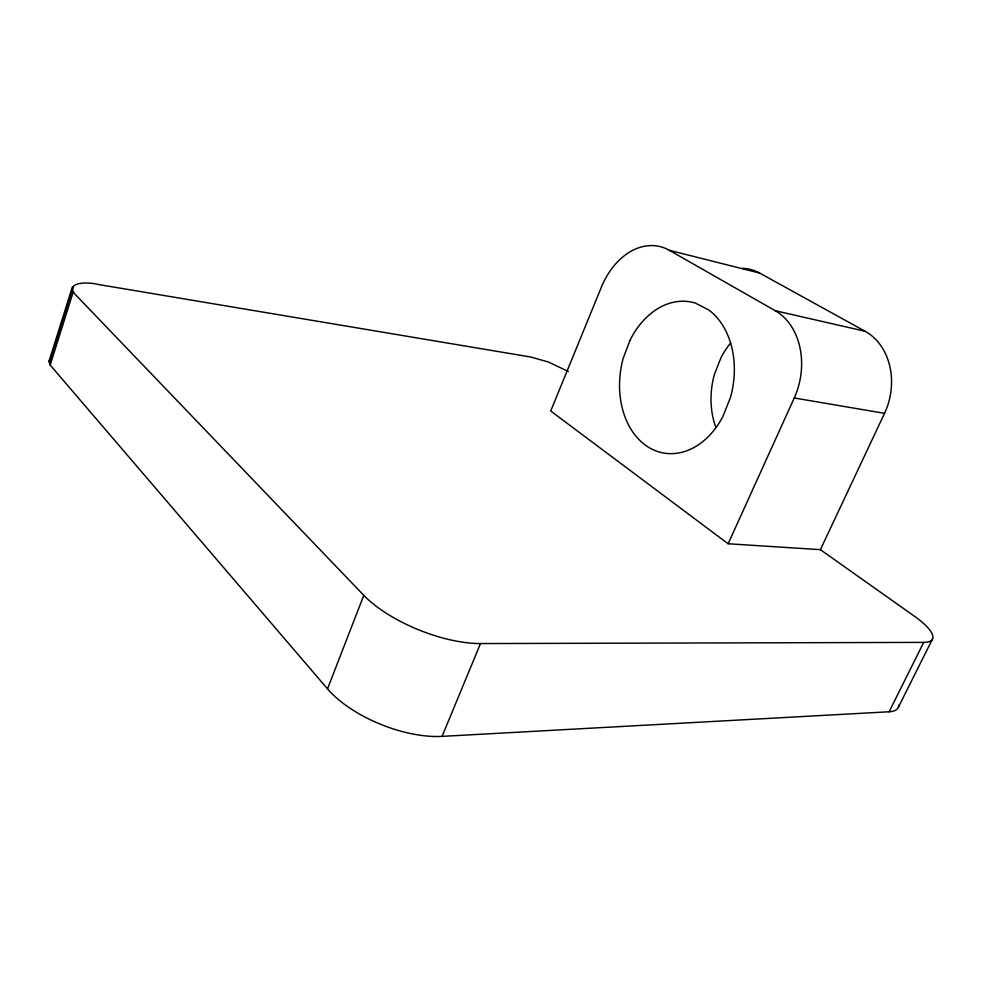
<?xml version="1.0" encoding="UTF-8"?>
<svg xmlns="http://www.w3.org/2000/svg" width="982" height="982" viewBox="0 0 982 982"><rect width="100%" height="100%" fill="white"/><g stroke="black" fill="none" stroke-linecap="round" stroke-linejoin="round"><path stroke-width="1.47" d="M568.406 371.552L548.508 362.039L530.796 357.031L98.139 284.461C90.995 282.3 64.726 280.754 74.902 294.06L363.794 595.337A86.035 34.026 21.8 0 0 480.493 643.566L923.706 642.388A50.819 14.153 26.5 0 0 914.549 616.315L820.387 549.675L728.128 543.758L550.718 411.004L601.291 287.358A68.801 49.284 -77.8 0 1 669.368 250.324L759.626 273.057L865.13 331.265A61.105 49.91 -78.2 0 1 884.537 413.336L820.387 549.675M898.788 705.064A50.168 16.191 27.3 0 1 889.115 711.766L442.084 736.377A84.562 38.605 21.7 0 1 327.509 688.873L50.192 365.071L49.1 361.032L50.868 357.792M49.1 361.032L72.41 286.818M49.284 362.959L73.134 286.99M50.192 365.071L73.196 291.985M327.509 688.873L363.794 595.337M442.084 736.377L480.493 643.566M728.128 543.758L794.254 397.992A65.131 50.328 -78.8 0 0 775.277 310.729L669.368 250.324M889.115 711.766L923.706 642.388M898.383 707.249L932.618 638.766M794.254 397.992L884.537 413.336M775.277 310.729L865.13 331.265M742.196 268.332A64.824 49.309 -77.2 0 1 759.626 273.057M715.743 427.17A72.189 56.539 -79.8 0 1 714.442 374.314L721.046 357.558A72.189 56.539 -79.8 0 1 730.694 343M629.978 340.361L623.214 358.197A76.756 56.698 -80 0 0 649.347 447.743A76.756 56.698 -80 0 0 722.875 416.577L730.412 397.624A76.756 56.698 -80 0 0 709.053 310.165L695.502 303.131A76.756 56.698 -80 0 0 629.978 340.361"/></g></svg>
